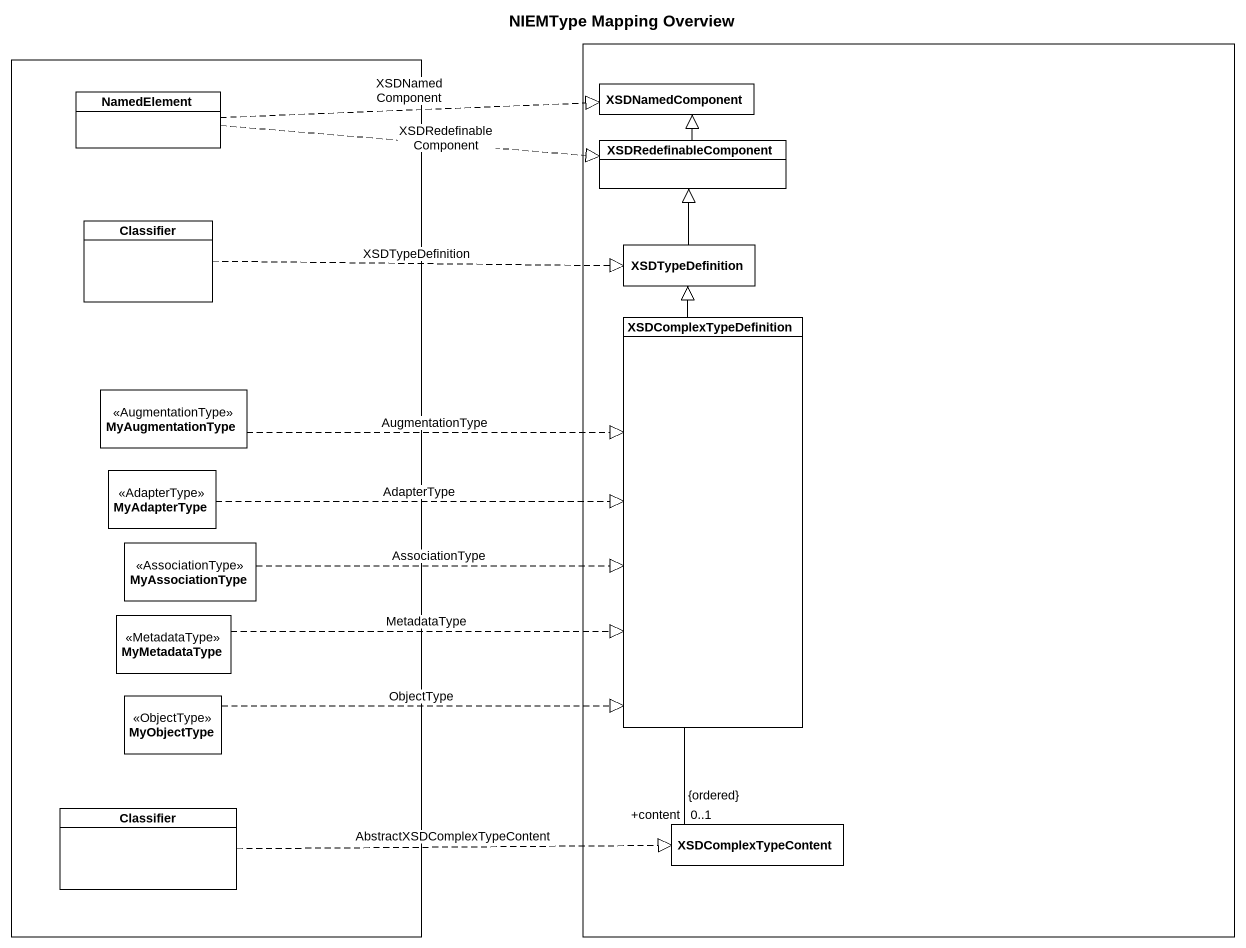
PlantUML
@startuml
title NIEMType Mapping Overview
hide circle
hide empty members
rectangle " " as rectangle1 {
  class NamedElement
  class Classifier
  class MyAugmentationType <<AugmentationType>>
  class MyAdapterType <<AdapterType>>
  class MyAssociationType <<AssociationType>>
  class MyMetadataType <<MetadataType>>
  class MyObjectType <<ObjectType>>
  class "Classifier" as Classifier_2
}
rectangle " " as rectangle2 {
  class XSDNamedComponent
  class XSDRedefinableComponent
  class XSDTypeDefinition
  class XSDComplexTypeDefinition
  class XSDComplexTypeContent
}
NamedElement .right.|> XSDNamedComponent : XSDNamedComponent
NamedElement .right.|> XSDRedefinableComponent : XSDRedefinableComponent
XSDRedefinableComponent -up-|> XSDNamedComponent
Classifier .right.|> XSDTypeDefinition : XSDTypeDefinition
XSDTypeDefinition -up-|> XSDRedefinableComponent
XSDComplexTypeDefinition -up-|> XSDTypeDefinition
XSDComplexTypeDefinition -- "+content\n0..1\n{ordered}" XSDComplexTypeContent
MyAugmentationType .right.|> XSDComplexTypeDefinition : AugmentationType
MyAdapterType .right.|> XSDComplexTypeDefinition : AdapterType
MyAssociationType .right.|> XSDComplexTypeDefinition : AssociationType
MyMetadataType .right.|> XSDComplexTypeDefinition : MetadataType
MyObjectType .right.|> XSDComplexTypeDefinition : ObjectType
Classifier_2 .right.|> XSDComplexTypeContent : AbstractXSDComplexTypeContent
@enduml
